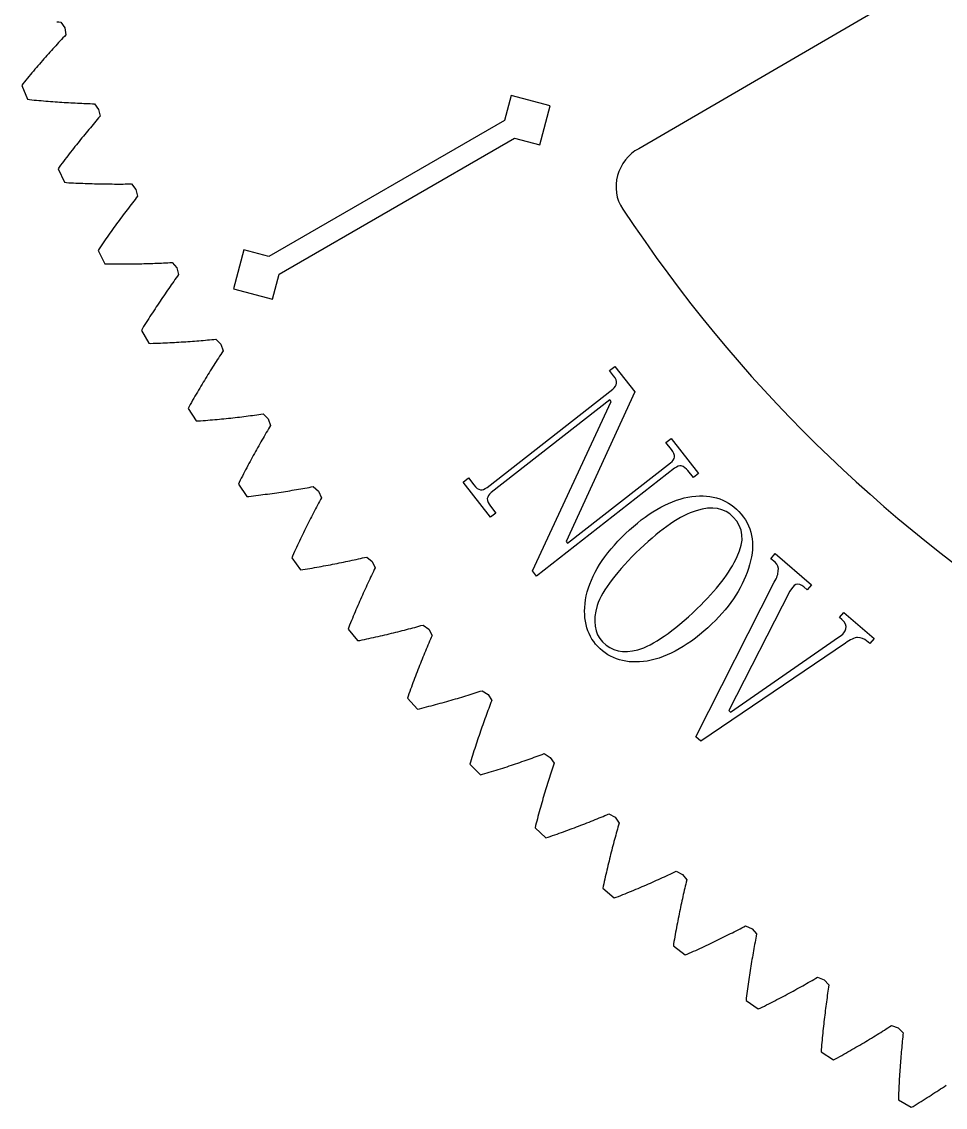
# Model space of a CAD drawing. Extents: x -19 to 488, y 50 to 261.
# Drawn here: x -11.2 to 34.5, y 64.4 to 118 of the extents above; entities that cross this region are included whole.
import ezdxf

# ---------------------------------------------------------------- set-up
doc = ezdxf.new("R2010")
doc.units = 0
doc.layers.get('0').update_dxf_attribs({"linetype": 'CONTINUOUS'})

msp = doc.modelspace()

# ---------------------------------------------------------------- linework, layer by layer
at = {"color": 5}
for p, q in [((69.757874, 141.120637), (19.322686, 111.755432)), ((-9.433972, 118.032001), (-9.330058, 118.024127)), ((-9.330058, 118.024127), (-9.226652, 118.016563)), ((-9.226652, 118.016566), (-9.033414, 117.727881)), ((-9.033414, 117.727881), (-9.033414, 117.727881)), ((-9.033414, 117.727881), (-8.980215, 117.384555)), ((-9.33686, 117.001187), (-9.408685, 116.922842)), ((-9.265175, 117.078965), (-9.33686, 117.001187)), ((-9.193688, 117.156209), (-9.265175, 117.078965)), ((-9.122343, 117.232889), (-9.193688, 117.156209)), ((-9.051194, 117.309007), (-9.122343, 117.232889)), ((-8.980215, 117.384555), (-9.051194, 117.309007)), ((-9.843138, 116.441004), (-9.916093, 116.358708)), ((-9.770325, 116.522705), (-9.843138, 116.441004)), ((-9.697681, 116.603872), (-9.770325, 116.522705)), ((-9.625206, 116.684449), (-9.697681, 116.603872)), ((-9.552873, 116.764484), (-9.625206, 116.684449)), ((-9.480708, 116.843933), (-9.552873, 116.764484)), ((-9.408685, 116.922842), (-9.480708, 116.843933)), ((-10.283066, 115.938759), (-10.356895, 115.853079)), ((-10.209406, 116.023908), (-10.283066, 115.938759)), ((-10.135859, 116.108459), (-10.209406, 116.023908)), ((-10.062453, 116.192451), (-10.135859, 116.108459)), ((-9.989188, 116.275876), (-10.062453, 116.192451)), ((-9.916093, 116.358708), (-9.989188, 116.275876)), ((-10.728018, 115.415885), (-10.802609, 115.326731)), ((-10.653539, 115.504478), (-10.728018, 115.415885)), ((-10.579174, 115.592503), (-10.653539, 115.504478)), ((-10.504949, 115.679933), (-10.579174, 115.592503)), ((-10.430866, 115.766772), (-10.504949, 115.679933)), ((-10.356895, 115.853079), (-10.430866, 115.766772)), ((-11.102216, 114.96422), (-11.160693, 114.878989)), ((-11.160693, 114.878989), (-10.880587, 114.20391)), ((-11.027145, 115.055713), (-11.102216, 114.96422)), ((-10.952187, 115.146645), (-11.027145, 115.055713)), ((-10.877341, 115.236957), (-10.952187, 115.146645)), ((-10.802609, 115.326731), (-10.877341, 115.236957)), ((-10.880587, 114.20391), (-10.778959, 114.185114)), ((-10.778959, 114.185114), (-10.661131, 114.173656)), ((-10.661131, 114.173659), (-10.543839, 114.162539)), ((-10.543839, 114.162537), (-10.427028, 114.151727)), ((-10.427028, 114.151727), (-10.310696, 114.141229)), ((-10.310696, 114.141229), (-10.194872, 114.131097)), ((-10.194872, 114.1311), (-10.079556, 114.12125)), ((-10.079556, 114.121247), (-9.964748, 114.111737)), ((-9.964748, 114.111737), (-9.850419, 114.102536)), ((-9.850419, 114.102539), (-9.736599, 114.093649)), ((-9.736599, 114.093649), (-9.623287, 114.085098)), ((-9.623287, 114.085095), (-9.510483, 114.076826)), ((-9.510483, 114.076826), (-9.398158, 114.068867)), ((-9.398158, 114.06887), (-9.28637, 114.061222)), ((-9.28637, 114.061219), (-9.175062, 114.053853)), ((-9.175062, 114.053853), (-9.064261, 114.046825)), ((-9.064261, 114.046825), (-8.953969, 114.040052)), ((-8.953969, 114.040055), (-8.844213, 114.03362)), ((-8.844213, 114.033617), (-8.734936, 114.027437)), ((-8.734936, 114.027437), (-8.626168, 114.021567)), ((-8.626168, 114.021567), (-8.517935, 114.015979)), ((-8.517935, 114.015979), (-8.410183, 114.010673)), ((-8.410183, 114.010673), (-8.302967, 114.005649)), ((-8.302967, 114.005652), (-8.19623, 114.000911)), ((-8.19623, 114.000911), (-8.09003, 113.996423)), ((-8.09003, 113.996421), (-7.984366, 113.992244)), ((-7.984366, 113.992244), (-7.879182, 113.988321)), ((-7.879182, 113.988321), (-7.774534, 113.98468)), ((-7.774534, 113.984683), (-7.670394, 113.981296)), ((-7.670394, 113.981293), (-7.566762, 113.978161)), ((-7.566762, 113.978161), (-7.361248, 113.698058)), ((-7.428812, 113.19971), (-7.496799, 113.120039)), ((-7.361022, 113.278817), (-7.428812, 113.19971)), ((-7.361248, 113.698058), (-7.361248, 113.698058)), ((-7.361248, 113.698058), (-7.293345, 113.357357)), ((-7.293345, 113.357357), (-7.361022, 113.278817)), ((-7.838796, 112.713213), (-7.907602, 112.630155)), ((-7.770103, 112.795709), (-7.838796, 112.713213)), ((-7.701551, 112.877638), (-7.770103, 112.795709)), ((-7.633169, 112.959003), (-7.701551, 112.877638)), ((-7.564899, 113.039803), (-7.633169, 112.959003)), ((-7.496799, 113.120039), (-7.564899, 113.039803)), ((-8.253691, 112.206288), (-8.323287, 112.119787)), ((-8.184236, 112.292193), (-8.253691, 112.206288)), ((-8.114866, 112.377537), (-8.184236, 112.292193)), ((-8.045665, 112.46232), (-8.114866, 112.377537)), ((-7.976577, 112.546535), (-8.045665, 112.46232)), ((-7.907602, 112.630155), (-7.976577, 112.546535)), ((-8.673045, 111.678671), (-8.743318, 111.588701)), ((-8.602856, 111.76805), (-8.673045, 111.678671)), ((-8.532809, 111.856837), (-8.602856, 111.76805)), ((-8.462846, 111.945088), (-8.532809, 111.856837)), ((-8.393024, 112.032718), (-8.462846, 111.945088)), ((-8.323287, 112.119787), (-8.393024, 112.032718)), ((-9.096322, 111.130143), (-9.167216, 111.036671)), ((-9.025512, 111.223023), (-9.096322, 111.130143)), ((-8.954815, 111.315309), (-9.025512, 111.223023)), ((-8.884232, 111.407032), (-8.954815, 111.315309)), ((-8.813733, 111.498164), (-8.884232, 111.407032)), ((-8.743318, 111.588701), (-8.813733, 111.498164)), ((-9.309258, 110.847949), (-9.364009, 110.760294)), ((-9.364009, 110.760294), (-9.055117, 110.097887)), ((-9.238195, 110.942607), (-9.309258, 110.847949)), ((-9.167216, 111.036671), (-9.238195, 110.942607)), ((-9.055117, 110.097887), (-8.952755, 110.083494)), ((-8.952755, 110.083497), (-8.834589, 110.077119)), ((-8.834589, 110.077119), (-8.716902, 110.071023)), ((-8.716902, 110.071023), (-8.599723, 110.065265)), ((-8.599723, 110.065263), (-8.483053, 110.059787)), ((-8.483053, 110.059787), (-8.366918, 110.054623)), ((-8.366918, 110.054623), (-8.251292, 110.049769)), ((-8.251292, 110.049769), (-8.136145, 110.045197)), ((-8.136145, 110.045197), (-8.021535, 110.040935)), ((-8.021535, 110.040938), (-7.907461, 110.036958)), ((-7.907461, 110.036956), (-7.793866, 110.033259)), ((-7.793866, 110.033259), (-7.680808, 110.029872)), ((-7.680808, 110.029875), (-7.568258, 110.026742)), ((-7.568258, 110.026742), (-7.456215, 110.02392)), ((-7.456215, 110.02392), (-7.344709, 110.02138)), ((-7.344709, 110.02138), (-7.233711, 110.019122)), ((-7.233711, 110.019122), (-7.12325, 110.017146)), ((-7.12325, 110.017144), (-7.013296, 110.01545)), ((-7.013296, 110.01545), (-6.90385, 110.014039)), ((-6.90385, 110.014042), (-6.794941, 110.012913)), ((-6.794941, 110.01291), (-6.686567, 110.012064)), ((-6.686567, 110.012064), (-6.578702, 110.011499)), ((-6.578702, 110.011502), (-6.471345, 110.01122)), ((-6.471345, 110.01122), (-6.364523, 110.011079)), ((-6.364523, 110.011079), (-6.258239, 110.011161)), ((-6.258239, 110.011161), (-6.152462, 110.011443)), ((-6.152462, 110.011443), (-6.047221, 110.012007)), ((-6.047221, 110.01201), (-5.942488, 110.012857)), ((-5.942488, 110.012857), (-5.83832, 110.013986)), ((-5.83832, 110.013983), (-5.73466, 110.015394)), ((-5.73466, 110.015397), (-5.517292, 109.744379)), ((-5.517292, 109.744379), (-5.517292, 109.744379)), ((-5.517292, 109.744379), (-5.434799, 109.406895)), ((-5.821979, 108.910071), (-5.886947, 108.825263)), ((-5.757125, 108.994286), (-5.821979, 108.910071)), ((-5.692411, 109.077965), (-5.757125, 108.994286)), ((-5.627811, 109.161051), (-5.692411, 109.077965)), ((-5.563351, 109.243573), (-5.627811, 109.161051)), ((-5.499004, 109.325533), (-5.563351, 109.243573)), ((-5.434799, 109.406895), (-5.499004, 109.325533)), ((-6.213393, 108.392673), (-6.27901, 108.304422)), ((-6.14789, 108.480331), (-6.213393, 108.392673)), ((-6.082499, 108.567425), (-6.14789, 108.480331)), ((-6.017193, 108.653957), (-6.082499, 108.567425)), ((-5.951999, 108.739891), (-6.017193, 108.653957)), ((-5.886947, 108.825263), (-5.951999, 108.739891)), ((18.538046, 108.772922), (18.538046, 108.772922)), ((-6.608533, 107.854475), (-6.674714, 107.762724)), ((-6.542436, 107.945604), (-6.608533, 107.854475)), ((-6.476453, 108.036198), (-6.542436, 107.945604)), ((-6.410526, 108.126173), (-6.476453, 108.036198)), ((-6.344711, 108.215581), (-6.410526, 108.126173)), ((-6.27901, 108.304422), (-6.344711, 108.215581)), ((-6.940285, 107.38994), (-7.006861, 107.29528)), ((-6.873765, 107.484033), (-6.940285, 107.38994)), ((-6.80733, 107.577505), (-6.873765, 107.484033)), ((-6.74098, 107.670409), (-6.80733, 107.577505)), ((-6.674714, 107.762724), (-6.74098, 107.670409)), ((-7.340871, 106.813106), (-7.391812, 106.72319)), ((-7.273928, 106.910724), (-7.340871, 106.813106)), ((-7.20707, 107.007752), (-7.273928, 106.910724)), ((-7.140268, 107.10419), (-7.20707, 107.007752)), ((-7.073522, 107.20003), (-7.140268, 107.10419)), ((-7.006861, 107.29528), (-7.073522, 107.20003)), ((-7.391812, 106.72319), (-7.054698, 106.074669)), ((-7.054698, 106.074669), (-6.951828, 106.064678)), ((-6.951828, 106.064681), (-6.833464, 106.06327)), ((-6.833464, 106.063267), (-6.715636, 106.062138)), ((-6.715636, 106.062141), (-6.598316, 106.061294)), ((-6.598316, 106.061294), (-6.481533, 106.06073)), ((-6.481533, 106.060727), (-6.365257, 106.060586)), ((-6.365257, 106.060586), (-6.249518, 106.060699)), ((-6.249518, 106.060699), (-6.134315, 106.060981)), ((-6.134315, 106.060981), (-6.01962, 106.061545)), ((-6.01962, 106.061548), (-5.905461, 106.062395)), ((-5.905461, 106.062395), (-5.791838, 106.063524)), ((-5.791838, 106.063521), (-5.678723, 106.064932)), ((-5.678723, 106.064935), (-5.566145, 106.066628)), ((-5.566145, 106.066628), (-5.454103, 106.068604)), ((-5.454103, 106.068601), (-5.342569, 106.070859)), ((-5.342569, 106.070859), (-5.231599, 106.073399)), ((-5.231599, 106.073399), (-5.121137, 106.076221)), ((-5.121137, 106.076221), (-5.011211, 106.079241)), ((-5.011211, 106.079241), (-4.901822, 106.082486)), ((-4.901822, 106.082489), (-4.792941, 106.085988)), ((-4.792941, 106.085986), (-4.684624, 106.089711)), ((-4.684624, 106.089714), (-4.576815, 106.093693)), ((-4.576815, 106.09369), (-4.469571, 106.097895)), ((-4.469571, 106.097895), (-4.362834, 106.102355)), ((-4.362834, 106.102355), (-4.256634, 106.107039)), ((-4.256634, 106.107039), (-4.150998, 106.11195)), ((-4.150998, 106.111953), (-4.04587, 106.117089)), ((-4.04587, 106.117087), (-3.941279, 106.122421)), ((-3.941279, 106.122421), (-3.837223, 106.128009)), ((-3.837223, 106.128009), (-3.733733, 106.133822)), ((-3.733733, 106.133822), (-3.504907, 105.872403)), ((-3.504907, 105.872403), (-3.504907, 105.872403)), ((-3.504907, 105.872403), (-3.407963, 105.538816)), ((-3.651211, 105.199077), (-3.712255, 105.112717)), ((-3.590251, 105.28487), (-3.651211, 105.199077)), ((-3.529375, 105.370073), (-3.590251, 105.28487)), ((-3.468613, 105.454742), (-3.529375, 105.370073)), ((-3.407963, 105.538816), (-3.468613, 105.454742)), ((-4.018946, 104.672222), (-4.080555, 104.582419)), ((-3.957422, 104.761489), (-4.018946, 104.672222)), ((-3.89601, 104.850163), (-3.957422, 104.761489)), ((-3.834683, 104.938244), (-3.89601, 104.850163)), ((-3.773413, 105.025761), (-3.834683, 104.938244)), ((-3.712255, 105.112717), (-3.773413, 105.025761)), ((-4.389673, 104.124544), (-4.451734, 104.03121)), ((-4.327697, 104.217279), (-4.389673, 104.124544)), ((-4.265806, 104.309428), (-4.327697, 104.217279)), ((-4.203971, 104.401009), (-4.265806, 104.309428)), ((-4.142221, 104.491995), (-4.203971, 104.401009)), ((-4.080555, 104.582419), (-4.142221, 104.491995)), ((-4.762884, 103.555779), (-4.825283, 103.458948)), ((-4.700541, 103.652045), (-4.762884, 103.555779)), ((-4.638255, 103.747721), (-4.700541, 103.652045)), ((-4.575997, 103.842799), (-4.638255, 103.747721)), ((-4.513823, 103.937318), (-4.575997, 103.842799)), ((-4.451734, 104.03121), (-4.513823, 103.937318)), ((-5.075389, 103.065618), (-5.138014, 102.965796)), ((-5.012792, 103.164845), (-5.075389, 103.065618)), ((-4.950251, 103.263456), (-5.012792, 103.164845)), ((-4.887739, 103.3615), (-4.950251, 103.263456)), ((-4.825283, 103.458948), (-4.887739, 103.3615)), ((-5.200695, 102.865407), (-5.247714, 102.773377)), ((-5.247714, 102.773377), (-4.882998, 102.139955)), ((-5.138014, 102.965796), (-5.200695, 102.865407)), ((-4.882998, 102.139955), (-4.779789, 102.134423)), ((-4.779789, 102.134426), (-4.66151, 102.138208)), ((-4.66151, 102.138205), (-4.543739, 102.142269)), ((-4.543739, 102.142269), (-4.426503, 102.146587)), ((-4.426503, 102.146587), (-4.309805, 102.151187)), ((-4.309805, 102.15119), (-4.193642, 102.156016)), ((-4.193642, 102.156016), (-4.078015, 102.161124)), ((-4.078015, 102.161124), (-3.962925, 102.166458)), ((-3.962925, 102.166458), (-3.848371, 102.172074)), ((-3.848371, 102.172071), (-3.734353, 102.177913)), ((-3.734353, 102.177913), (-3.620872, 102.183981)), ((-3.620872, 102.183984), (-3.507927, 102.190334)), ((-3.507927, 102.190334), (-3.395546, 102.19691)), ((-3.395546, 102.19691), (-3.283673, 102.203711)), ((-3.283673, 102.203709), (-3.172364, 102.210736)), ((-3.172364, 102.210739), (-3.061592, 102.21802)), ((-3.061592, 102.21802), (-2.951356, 102.225527)), ((-2.951356, 102.225524), (-2.841656, 102.233257)), ((-2.841656, 102.23326), (-2.732493, 102.24119)), ((-2.732493, 102.241188), (-2.623894, 102.249372)), ((-2.623894, 102.249375), (-2.515803, 102.257785)), ((-2.515803, 102.257782), (-2.408304, 102.26639)), ((-2.408304, 102.266393), (-2.301314, 102.275198)), ((-2.301314, 102.275195), (-2.194859, 102.284227)), ((-2.194859, 102.284227), (-2.08897, 102.293483)), ((-2.08897, 102.293483), (-1.983644, 102.302938)), ((-1.983644, 102.302941), (-1.878827, 102.312593)), ((-1.878827, 102.312593), (-1.774574, 102.322442)), ((-1.774574, 102.322439), (-1.670857, 102.332487)), ((-1.670857, 102.332487), (-1.567705, 102.342759)), ((-1.567705, 102.342759), (-1.327845, 102.091441)), ((-1.327845, 102.091441), (-1.327845, 102.091441)), ((-1.327845, 102.091441), (-1.216649, 101.762316)), ((-1.445051, 101.412417), (-1.502343, 101.323517)), ((-1.387817, 101.500749), (-1.445051, 101.412417)), ((-1.330695, 101.588521), (-1.387817, 101.500749)), ((-1.27363, 101.675702), (-1.330695, 101.588521)), ((-1.216649, 101.762316), (-1.27363, 101.675702)), ((-1.789786, 100.870237), (-1.847444, 100.77784)), ((-1.732156, 100.962075), (-1.789786, 100.870237)), ((-1.674611, 101.053289), (-1.732156, 100.962075)), ((-1.617122, 101.143939), (-1.674611, 101.053289)), ((-1.55969, 101.234024), (-1.617122, 101.143939)), ((-1.502343, 101.323517), (-1.55969, 101.234024)), ((-2.078669, 100.402428), (-2.136609, 100.307119)), ((-2.020785, 100.49717), (-2.078669, 100.402428)), ((-1.962957, 100.591317), (-2.020785, 100.49717)), ((-1.905187, 100.684876), (-1.962957, 100.591317)), ((-1.847444, 100.77784), (-1.905187, 100.684876)), ((-2.426846, 99.821668), (-2.484984, 99.722837)), ((-2.368737, 99.919941), (-2.426846, 99.821668)), ((-2.310627, 100.017618), (-2.368737, 99.919941)), ((-2.252574, 100.1147), (-2.310627, 100.017618)), ((-2.194577, 100.211191), (-2.252574, 100.1147)), ((-2.136609, 100.307119), (-2.194577, 100.211191)), ((-2.717845, 99.321489), (-2.776124, 99.219663)), ((-2.659595, 99.422722), (-2.717845, 99.321489)), ((-2.601372, 99.523334), (-2.659595, 99.422722)), ((-2.543178, 99.623382), (-2.601372, 99.523334)), ((-2.484984, 99.722837), (-2.543178, 99.623382)), ((-2.89271, 99.014231), (-2.935721, 98.920279)), ((-2.935721, 98.920279), (-2.544081, 98.303143)), ((-2.834403, 99.117242), (-2.89271, 99.014231)), ((-2.776124, 99.219663), (-2.834403, 99.117242)), ((-2.544081, 98.303143), (-2.440731, 98.302015)), ((-2.440731, 98.302015), (-2.322706, 98.310905)), ((-2.322706, 98.310905), (-2.205217, 98.32002)), ((-2.205217, 98.32002), (-2.088292, 98.32939)), ((-2.088292, 98.329393), (-1.971904, 98.338988)), ((-1.971904, 98.338986), (-1.856052, 98.348807)), ((-1.856052, 98.34881), (-1.740764, 98.358885)), ((-1.740764, 98.358882), (-1.625984, 98.369183)), ((-1.625984, 98.369183), (-1.511797, 98.37971)), ((-1.511797, 98.37971), (-1.398146, 98.390435)), ((-1.398146, 98.390435), (-1.285031, 98.401413)), ((-1.285031, 98.401416), (-1.172453, 98.412592)), ((-1.172453, 98.412592), (-1.060439, 98.423994)), ((-1.060439, 98.423994), (-0.948989, 98.435593)), ((-0.948989, 98.43559), (-0.838076, 98.447415)), ((-0.838076, 98.447415), (-0.727699, 98.459466)), ((-0.727699, 98.459466), (-0.617886, 98.471687)), ((-0.617886, 98.471687), (-0.508638, 98.484133)), ((-0.508638, 98.484133), (-0.399926, 98.496776)), ((-0.399926, 98.496779), (-0.291779, 98.50962)), ((-0.291779, 98.50962), (-0.184167, 98.522659)), ((-0.184167, 98.522659), (-0.077092, 98.535895)), ((-0.077092, 98.535895), (0.02939, 98.5493)), ((0.02939, 98.549298), (0.135337, 98.562901)), ((0.135337, 98.562901), (0.240747, 98.576701)), ((0.240747, 98.576701), (0.345592, 98.590671)), ((0.345592, 98.590671), (0.449873, 98.604839)), ((0.449873, 98.604842), (0.553618, 98.61915)), ((0.553618, 98.619148), (0.656799, 98.633654)), ((0.656799, 98.633657), (0.759415, 98.64836)), ((0.759415, 98.648358), (1.009859, 98.407566)), ((1.009859, 98.407566), (1.009859, 98.407566)), ((1.009859, 98.407566), (1.135137, 98.083546)), ((0.922003, 97.724165), (0.868578, 97.632866)), ((0.975343, 97.814871), (0.922003, 97.724165)), ((1.028655, 97.905013), (0.975343, 97.814871)), ((1.081938, 97.994562), (1.028655, 97.905013)), ((1.135137, 98.083546), (1.081938, 97.994562)), ((0.60089, 97.167651), (0.547268, 97.072855)), ((0.654513, 97.261856), (0.60089, 97.167651)), ((0.708078, 97.355498), (0.654513, 97.261856)), ((0.761616, 97.448521), (0.708078, 97.355498)), ((0.815125, 97.540977), (0.761616, 97.448521)), ((0.868578, 97.632866), (0.815125, 97.540977)), ((0.278621, 96.590114), (0.224829, 96.491816)), ((0.332384, 96.687845), (0.278621, 96.590114)), ((0.386147, 96.784985), (0.332384, 96.687845)), ((0.439883, 96.881534), (0.386147, 96.784985)), ((0.493589, 96.977492), (0.439883, 96.881534)), ((0.547268, 97.072855), (0.493589, 96.977492)), ((0.00955, 96.092641), (-0.044298, 95.991377)), ((0.06337, 96.193335), (0.00955, 96.092641)), ((0.117218, 96.293411), (0.06337, 96.193335)), ((0.171038, 96.392897), (0.117218, 96.293411)), ((0.224829, 96.491816), (0.171038, 96.392897)), ((-0.25969, 95.580405), (-0.31351, 95.476183)), ((-0.205842, 95.684037), (-0.25969, 95.580405)), ((-0.151994, 95.787079), (-0.205842, 95.684037)), ((-0.098146, 95.889523), (-0.151994, 95.787079)), ((-0.044298, 95.991377), (-0.098146, 95.889523)), ((-0.421149, 95.265924), (-0.460068, 95.170166)), ((-0.460068, 95.170166), (-0.042266, 94.570472)), ((-0.367329, 95.371334), (-0.421149, 95.265924)), ((-0.31351, 95.476183), (-0.367329, 95.371334)), ((2.623521, 94.945292), (2.728225, 94.963608)), ((2.728225, 94.963611), (2.832365, 94.982096)), ((2.832365, 94.982093), (2.935941, 95.00072)), ((2.935941, 95.000723), (3.038952, 95.019491)), ((3.038952, 95.019491), (3.141427, 95.038428)), ((3.141427, 95.038428), (3.243337, 95.057506)), ((3.243337, 95.057506), (3.503913, 94.827749)), ((-0.042266, 94.570472), (0.061027, 94.573803)), ((0.061027, 94.573803), (0.178573, 94.587773)), ((0.178573, 94.587773), (0.295554, 94.601943)), ((0.295554, 94.601943), (0.411971, 94.616336)), ((0.411971, 94.616333), (0.527851, 94.630924)), ((0.527851, 94.630924), (0.643167, 94.645741)), ((0.643167, 94.645744), (0.757919, 94.660758)), ((0.757919, 94.660758), (0.872134, 94.67597)), ((0.872134, 94.67597), (0.985785, 94.691407)), ((0.985785, 94.691405), (1.098871, 94.707011)), ((1.098871, 94.707011), (1.211393, 94.722844)), ((1.211393, 94.722847), (1.323379, 94.738849)), ((1.323379, 94.738849), (1.434801, 94.755077)), ((1.434801, 94.755077), (1.545657, 94.771474)), ((1.545657, 94.771474), (1.65595, 94.78804)), ((1.65595, 94.788037), (1.765706, 94.80483)), ((1.765706, 94.80483), (1.874898, 94.821763)), ((1.874898, 94.821766), (1.983497, 94.838897)), ((1.983497, 94.838897), (2.091588, 94.856197)), ((2.091588, 94.856197), (2.199087, 94.873695)), ((2.199087, 94.873695), (2.306021, 94.891334)), ((2.306021, 94.891331), (2.412418, 94.909167)), ((2.412418, 94.90917), (2.518252, 94.927148)), ((2.518252, 94.927145), (2.623521, 94.945292)), ((3.503913, 94.827749), (3.503913, 94.827749)), ((3.503913, 94.827749), (3.642992, 94.509399)), ((3.642992, 94.509399), (3.593659, 94.418213)), ((3.34663, 93.953563), (3.297157, 93.858905)), ((3.396076, 94.047656), (3.34663, 93.953563)), ((3.445521, 94.141159), (3.396076, 94.047656)), ((3.49491, 94.234092), (3.445521, 94.141159)), ((3.544299, 94.326435), (3.49491, 94.234092)), ((3.593659, 94.418213), (3.544299, 94.326435)), ((3.04962, 93.37676), (3.00009, 93.278575)), ((3.09915, 93.474349), (3.04962, 93.37676)), ((3.148651, 93.571377), (3.09915, 93.474349)), ((3.198181, 93.667785), (3.148651, 93.571377)), ((3.247655, 93.76363), (3.198181, 93.667785)), ((3.297157, 93.858905), (3.247655, 93.76363)), ((2.802026, 92.879964), (2.752524, 92.778844)), ((2.851528, 92.980489), (2.802026, 92.879964)), ((2.90103, 93.080455), (2.851528, 92.980489)), ((2.95056, 93.179797), (2.90103, 93.080455)), ((3.00009, 93.278575), (2.95056, 93.179797)), ((2.554658, 92.368433), (2.505241, 92.264353)), ((2.604104, 92.471924), (2.554658, 92.368433)), ((2.653549, 92.574823), (2.604104, 92.471924)), ((2.703023, 92.677131), (2.653549, 92.574823)), ((2.752524, 92.778844), (2.703023, 92.677131)), ((2.307855, 91.84212), (2.258607, 91.73507)), ((2.357159, 91.948571), (2.307855, 91.84212)), ((2.406492, 92.054405), (2.357159, 91.948571)), ((2.455852, 92.159674), (2.406492, 92.054405)), ((2.505241, 92.264353), (2.455852, 92.159674)), ((2.209359, 91.627431), (2.17459, 91.530092)), ((2.17459, 91.530092), (2.61782, 90.948915)), ((2.258607, 91.73507), (2.209359, 91.627431)), ((4.085573, 91.196901), (4.195639, 91.218039)), ((4.195639, 91.218042), (4.305113, 91.23935)), ((4.305113, 91.23935), (4.414023, 91.260827)), ((4.414023, 91.260827), (4.522396, 91.282473)), ((4.522396, 91.282471), (4.630177, 91.304258)), ((4.630177, 91.304261), (4.737393, 91.32619)), ((4.737393, 91.326187), (4.844045, 91.348285)), ((4.844045, 91.348285), (4.950132, 91.370524)), ((4.950132, 91.370527), (5.055655, 91.392907)), ((5.055655, 91.392907), (5.160614, 91.415428)), ((5.160614, 91.415425), (5.265008, 91.438088)), ((5.265008, 91.438091), (5.368809, 91.460894)), ((5.368809, 91.460891), (5.472074, 91.483836)), ((5.472074, 91.483839), (5.574775, 91.506896)), ((5.574775, 91.506894), (5.676883, 91.530092)), ((5.676883, 91.530092), (5.778426, 91.553404)), ((5.778426, 91.553407), (5.879434, 91.576859)), ((5.879434, 91.576857), (6.149633, 91.358529)), ((6.149633, 91.358529), (6.149633, 91.358529)), ((6.149633, 91.358529), (6.302287, 91.046451)), ((2.61782, 90.948915), (2.720887, 90.956704)), ((2.720887, 90.956701), (2.837699, 90.975695)), ((2.837699, 90.975698), (2.953975, 90.994889)), ((2.953975, 90.994889), (3.069657, 91.014278)), ((3.069657, 91.014275), (3.184804, 91.033833)), ((3.184804, 91.033833), (3.299386, 91.053617)), ((3.299386, 91.053617), (3.413376, 91.073541)), ((3.413376, 91.073541), (3.526829, 91.093664)), ((3.526829, 91.093667), (3.639718, 91.113958)), ((3.639718, 91.113956), (3.752014, 91.134445)), ((3.752014, 91.134448), (3.863774, 91.155078)), ((3.863774, 91.155075), (3.97497, 91.175903)), ((3.97497, 91.175903), (4.085573, 91.196901)), ((6.120847, 90.670077), (6.075465, 90.574519)), ((6.1662, 90.765044), (6.120847, 90.670077)), ((6.211581, 90.859419), (6.1662, 90.765044)), ((6.256934, 90.953233), (6.211581, 90.859419)), ((6.302287, 91.046451), (6.256934, 90.953233)), ((5.894081, 90.186489), (5.848784, 90.088021)), ((5.939434, 90.284363), (5.894081, 90.186489)), ((5.984759, 90.381674), (5.939434, 90.284363)), ((6.030112, 90.478394), (5.984759, 90.381674)), ((6.075465, 90.574519), (6.030112, 90.478394)), ((5.667711, 89.688313), (5.622499, 89.586908)), ((5.712951, 89.789123), (5.667711, 89.688313)), ((5.758191, 89.88934), (5.712951, 89.789123)), ((5.803488, 89.988961), (5.758191, 89.88934)), ((5.848784, 90.088021), (5.803488, 89.988961)), ((5.397003, 89.071093), (5.352017, 88.966163)), ((5.442017, 89.175428), (5.397003, 89.071093)), ((5.487088, 89.279173), (5.442017, 89.175428)), ((5.532187, 89.382356), (5.487088, 89.279173)), ((5.577343, 89.484913), (5.532187, 89.382356)), ((5.622499, 89.586908), (5.577343, 89.484913)), ((5.172552, 88.540541), (5.127819, 88.432678)), ((5.21734, 88.647841), (5.172552, 88.540541)), ((5.262185, 88.75455), (5.21734, 88.647841)), ((5.307087, 88.86064), (5.262185, 88.75455)), ((5.352017, 88.966163), (5.307087, 88.86064)), ((4.99399, 88.105467), (4.963425, 88.006745)), ((4.963425, 88.006745), (5.431265, 87.445151)), ((5.038553, 88.215138), (4.99399, 88.105467)), ((5.083144, 88.324192), (5.038553, 88.215138)), ((5.127819, 88.432678), (5.083144, 88.324192)), ((7.743286, 87.966726), (7.847736, 87.993622)), ((7.847736, 87.993625), (7.951622, 88.020634)), ((7.951622, 88.020631), (8.054944, 88.047781)), ((8.054944, 88.047781), (8.157673, 88.075015)), ((8.157673, 88.075018), (8.259865, 88.102393)), ((8.259865, 88.102391), (8.361465, 88.129851)), ((8.361465, 88.129851), (8.462473, 88.157396)), ((8.462473, 88.157396), (8.562944, 88.185082)), ((8.562944, 88.185082), (8.662822, 88.212852)), ((8.662822, 88.212852), (8.942166, 88.006325)), ((8.942166, 88.006325), (8.942166, 88.006325)), ((8.942166, 88.006325), (9.108112, 87.70113)), ((5.431265, 87.445151), (5.533881, 87.457372)), ((5.533881, 87.457372), (5.649789, 87.481389)), ((5.649789, 87.481389), (5.765105, 87.505547)), ((5.765105, 87.50555), (5.879885, 87.529906)), ((5.879885, 87.529903), (5.994072, 87.5544)), ((5.994072, 87.5544), (6.107667, 87.579066)), ((6.107667, 87.579069), (6.220725, 87.603904)), ((6.220725, 87.603901), (6.333191, 87.628878)), ((6.333191, 87.628881), (6.445092, 87.654027)), ((6.445092, 87.654027), (6.556428, 87.679314)), ((6.556428, 87.679314), (6.667172, 87.704742)), ((6.667172, 87.704739), (6.77738, 87.730337)), ((6.77738, 87.73034), (6.886967, 87.75605)), ((6.886967, 87.756047), (6.996018, 87.781927)), ((6.996018, 87.78193), (7.104476, 87.807923)), ((7.104476, 87.807923), (7.212369, 87.834085)), ((7.212369, 87.834085), (7.319698, 87.86036)), ((7.319698, 87.860357), (7.426463, 87.886745)), ((7.426463, 87.886745), (7.532635, 87.913273)), ((7.532635, 87.913273), (7.638243, 87.939943)), ((7.638243, 87.939943), (7.743286, 87.966726)), ((9.025534, 87.510345), (8.984273, 87.41411)), ((9.066823, 87.606021), (9.025534, 87.510345)), ((9.108112, 87.70113), (9.066823, 87.606021)), ((8.778364, 86.924144), (8.737301, 86.824404)), ((8.819484, 87.023286), (8.778364, 86.924144)), ((8.860632, 87.121869), (8.819484, 87.023286)), ((8.901808, 87.219853), (8.860632, 87.121869)), ((8.943012, 87.317277), (8.901808, 87.219853)), ((8.984273, 87.41411), (8.943012, 87.317277)), ((8.573414, 86.419587), (8.532548, 86.316943)), ((8.614308, 86.521667), (8.573414, 86.419587)), ((8.655259, 86.623154), (8.614308, 86.521667)), ((8.696265, 86.724074), (8.655259, 86.623154)), ((8.737301, 86.824404), (8.696265, 86.724074)), ((8.369706, 85.900411), (8.329151, 85.794829)), ((8.410318, 86.005426), (8.369706, 85.900411)), ((8.451014, 86.109848), (8.410318, 86.005426)), ((8.491767, 86.213675), (8.451014, 86.109848)), ((8.532548, 86.316943), (8.491767, 86.213675)), ((8.167579, 85.366585), (8.127362, 85.258045)), ((8.207852, 85.474535), (8.167579, 85.366585)), ((8.248209, 85.581895), (8.207852, 85.474535)), ((8.288652, 85.688657), (8.248209, 85.581895)), ((8.329151, 85.794829), (8.288652, 85.688657)), ((7.967342, 84.818058), (7.927549, 84.706583)), ((8.00722, 84.928943), (7.967342, 84.818058)), ((8.047183, 85.039238), (8.00722, 84.928943)), ((8.08723, 85.148938), (8.047183, 85.039238)), ((8.127362, 85.258045), (8.08723, 85.148938)), ((10.886084, 84.749083), (10.988164, 84.780638)), ((10.988164, 84.780638), (11.089623, 84.812275)), ((11.089623, 84.812275), (11.190517, 84.843997)), ((11.190517, 84.843997), (11.290847, 84.8758)), ((11.290847, 84.8758), (11.390613, 84.907691)), ((11.390613, 84.907691), (11.489757, 84.93967)), ((11.489757, 84.93967), (11.588366, 84.971699)), ((11.588366, 84.971699), (11.876345, 84.777389)), ((11.876345, 84.777389), (11.876345, 84.777389)), ((11.876345, 84.777389), (12.055274, 84.479589)), ((7.901274, 84.606617), (8.39282, 84.065681)), ((7.927549, 84.706583), (7.901275, 84.606617)), ((9.062844, 84.228583), (9.174717, 84.258242)), ((9.174717, 84.258242), (9.286025, 84.288044)), ((9.286025, 84.288044), (9.396741, 84.317991)), ((9.396741, 84.317991), (9.506864, 84.348017)), ((9.506864, 84.348017), (9.616451, 84.378214)), ((9.616451, 84.378214), (9.725417, 84.408497)), ((9.725417, 84.408497), (9.833819, 84.43892)), ((9.833819, 84.43892), (9.941656, 84.469457)), ((9.941656, 84.469457), (10.0489, 84.500109)), ((10.0489, 84.500109), (10.15558, 84.530868)), ((10.15558, 84.530868), (10.261667, 84.561743)), ((10.261667, 84.561743), (10.36719, 84.592706)), ((10.36719, 84.592706), (10.472121, 84.623779)), ((10.472121, 84.623779), (10.576486, 84.654961)), ((10.576486, 84.654961), (10.680259, 84.686232)), ((10.680259, 84.686232), (10.783468, 84.717615)), ((10.783468, 84.717615), (10.886084, 84.749083)), ((11.980965, 84.285451), (11.943881, 84.187517)), ((12.018106, 84.382815), (11.980965, 84.285451)), ((12.055274, 84.479589), (12.018106, 84.382815)), ((8.39282, 84.065681), (8.494815, 84.082304)), ((8.494815, 84.082304), (8.609595, 84.111289)), ((8.609595, 84.111289), (8.723782, 84.140386)), ((8.723782, 84.140386), (8.837377, 84.169655)), ((8.837377, 84.169655), (8.950407, 84.19906)), ((8.950407, 84.19906), (9.062844, 84.228583)), ((11.796053, 83.789979), (11.759251, 83.689141)), ((11.83294, 83.890255), (11.796053, 83.789979)), ((11.869854, 83.989905), (11.83294, 83.890255)), ((11.906854, 84.089024), (11.869854, 83.989905)), ((11.943881, 84.187517), (11.906854, 84.089024)), ((11.576202, 83.176261), (11.539795, 83.071921)), ((11.612665, 83.280006), (11.576202, 83.176261)), ((11.649213, 83.383158), (11.612665, 83.280006)), ((11.685817, 83.485746), (11.649213, 83.383158)), ((11.722506, 83.587741), (11.685817, 83.485746)), ((11.759251, 83.689141), (11.722506, 83.587741)), ((11.395015, 82.648785), (11.359032, 82.541569)), ((11.431083, 82.755465), (11.395015, 82.648785)), ((11.467236, 82.861527), (11.431083, 82.755465)), ((11.503473, 82.967019), (11.467236, 82.861527)), ((11.539795, 83.071921), (11.503473, 82.967019)), ((11.21603, 82.106749), (11.180527, 81.996597)), ((11.251647, 82.216336), (11.21603, 82.106749)), ((11.287348, 82.325333), (11.251647, 82.216336)), ((11.323133, 82.433731), (11.287348, 82.325333)), ((11.359032, 82.541569), (11.323133, 82.433731)), ((11.039585, 81.550125), (11.004617, 81.437035)), ((11.074665, 81.662616), (11.039585, 81.550125)), ((11.10983, 81.774517), (11.074665, 81.662616)), ((11.145136, 81.885853), (11.10983, 81.774517)), ((11.180527, 81.996597), (11.145136, 81.885853)), ((13.755663, 81.535139), (13.857433, 81.570922)), ((13.857433, 81.570922), (13.958609, 81.606767)), ((13.958609, 81.606767), (14.059221, 81.642691)), ((14.059221, 81.642691), (14.159241, 81.678677)), ((14.159241, 81.678677), (14.258668, 81.714717)), ((14.258668, 81.714717), (14.35753, 81.750813)), ((14.35753, 81.750813), (14.455828, 81.786963)), ((14.455828, 81.786963), (14.553534, 81.823144)), ((14.553534, 81.823144), (14.650646, 81.859412)), ((14.650646, 81.859412), (14.946726, 81.677661)), ((14.946726, 81.677661), (14.946726, 81.677661)), ((14.946726, 81.677661), (15.138298, 81.387847)), ((11.004617, 81.437035), (10.982689, 81.336056)), ((10.982689, 81.336056), (11.497039, 80.816767)), ((12.159443, 81.008343), (12.269933, 81.042774)), ((12.269933, 81.042774), (12.379858, 81.077346)), ((12.379858, 81.077346), (12.489163, 81.112003)), ((12.489163, 81.112003), (12.597931, 81.146773)), ((12.597931, 81.146773), (12.706079, 81.181624)), ((12.706079, 81.181624), (12.813662, 81.216592)), ((12.813662, 81.216592), (12.920652, 81.251644)), ((12.920652, 81.251644), (13.02705, 81.28678)), ((13.02705, 81.28678), (13.132883, 81.322033)), ((13.132883, 81.322033), (13.238152, 81.357339)), ((13.238152, 81.357339), (13.3428, 81.392755)), ((13.3428, 81.392755), (13.446884, 81.428233)), ((13.446884, 81.428233), (13.550403, 81.463793)), ((13.550403, 81.463793), (13.653329, 81.499435)), ((13.653329, 81.499435), (13.755663, 81.535139)), ((15.039577, 81.091257), (15.006811, 80.99124)), ((15.072399, 81.190715), (15.039577, 81.091257)), ((15.105306, 81.289574), (15.072399, 81.190715)), ((15.138298, 81.387847), (15.105306, 81.289574)), ((11.497039, 80.816767), (11.598244, 80.837765)), ((11.598244, 80.837765), (11.711641, 80.871631)), ((11.711641, 80.871631), (11.824473, 80.905642)), ((11.824473, 80.905642), (11.936713, 80.939763)), ((11.936713, 80.939763), (12.04836, 80.973993)), ((12.04836, 80.973993), (12.159443, 81.008343)), ((14.844194, 80.482503), (14.811936, 80.379013)), ((14.876565, 80.585402), (14.844194, 80.482503)), ((14.908993, 80.687735), (14.876565, 80.585402)), ((14.941505, 80.789477), (14.908993, 80.687735)), ((14.974129, 80.890656), (14.941505, 80.789477)), ((15.006811, 80.99124), (14.974129, 80.890656)), ((14.683864, 79.959323), (14.652086, 79.852925)), ((14.715727, 80.065097), (14.683864, 79.959323)), ((14.747703, 80.170312), (14.715727, 80.065097)), ((14.779763, 80.27496), (14.747703, 80.170312)), ((14.811936, 80.379013), (14.779763, 80.27496)), ((14.526073, 79.421658), (14.49486, 79.312385)), ((14.5574, 79.530345), (14.526073, 79.421658)), ((14.58884, 79.638461), (14.5574, 79.530345)), ((14.62042, 79.745991), (14.58884, 79.638461)), ((14.652086, 79.852925), (14.62042, 79.745991)), ((14.37119, 78.869519), (14.340597, 78.757364)), ((14.401924, 78.981109), (14.37119, 78.869519)), ((14.432771, 79.092107), (14.401924, 78.981109)), ((14.463759, 79.202544), (14.432771, 79.092107)), ((14.49486, 79.312385), (14.463759, 79.202544)), ((17.748515, 78.841356), (17.843991, 78.881742)), ((17.843991, 78.881742), (18.147605, 78.712914)), ((14.24958, 78.417399), (14.219524, 78.302904)), ((14.279778, 78.531304), (14.24958, 78.417399)), ((14.310117, 78.644619), (14.279778, 78.531304)), ((14.340597, 78.757364), (14.310117, 78.644619)), ((16.454385, 78.319386), (16.557453, 78.359264)), ((16.557453, 78.359264), (16.659899, 78.399195)), ((16.659899, 78.399195), (16.761781, 78.439161)), ((16.761781, 78.439161), (16.863071, 78.479205)), ((16.863071, 78.479205), (16.963796, 78.519284)), ((16.963796, 78.519284), (17.063929, 78.559416)), ((17.063929, 78.559416), (17.163468, 78.599576)), ((17.163468, 78.599576), (17.262415, 78.639793)), ((17.262415, 78.639793), (17.360798, 78.680035)), ((17.360798, 78.680035), (17.458616, 78.720311)), ((17.458616, 78.720311), (17.555814, 78.760637)), ((17.555814, 78.760637), (17.652447, 78.80097)), ((17.652447, 78.80097), (17.748515, 78.841356)), ((18.147605, 78.712914), (18.147605, 78.712914)), ((18.147605, 78.712914), (18.351455, 78.431595)), ((18.322753, 78.331998), (18.294135, 78.231809)), ((18.351455, 78.431595), (18.322753, 78.331998)), ((14.201941, 78.201075), (14.738163, 77.704393)), ((14.219524, 78.302904), (14.201942, 78.201075)), ((14.950197, 77.76846), (15.061477, 77.807263)), ((15.061477, 77.807263), (15.172137, 77.846184)), ((15.172137, 77.846184), (15.282203, 77.885187)), ((15.282203, 77.885187), (15.391705, 77.924275)), ((15.391705, 77.924275), (15.500615, 77.963444)), ((15.500615, 77.963444), (15.608932, 78.002701)), ((15.608932, 78.002701), (15.716684, 78.042046)), ((15.716684, 78.042046), (15.823816, 78.08147)), ((15.823816, 78.08147), (15.930383, 78.120953)), ((15.930383, 78.120953), (16.036357, 78.160495)), ((16.036357, 78.160495), (16.141739, 78.200119)), ((16.141739, 78.200119), (16.246557, 78.239825)), ((16.246557, 78.239825), (16.350753, 78.279561)), ((16.350753, 78.279561), (16.454385, 78.319386)), ((18.180625, 77.825325), (18.152516, 77.72226)), ((18.208848, 77.9278), (18.180625, 77.825325)), ((18.237155, 78.029713), (18.208848, 77.9278)), ((18.265603, 78.131059), (18.237155, 78.029713)), ((18.294135, 78.231809), (18.265603, 78.131059)), ((14.738163, 77.704393), (14.838352, 77.729736)), ((14.838352, 77.729739), (14.950197, 77.76846)), ((18.041151, 77.304314), (18.013635, 77.198396)), ((18.068837, 77.409671), (18.041151, 77.304314)), ((18.096608, 77.514429), (18.068838, 77.409671)), ((18.124491, 77.618653), (18.096608, 77.514429)), ((18.152516, 77.72226), (18.124492, 77.618653)), ((17.904697, 76.76897), (17.877802, 76.660199)), ((17.931734, 76.877202), (17.904697, 76.76897)), ((17.958912, 76.984839), (17.931734, 76.877202)), ((17.986203, 77.091917), (17.958913, 76.984839)), ((18.013635, 77.198396), (17.986203, 77.091917)), ((17.771573, 76.219314), (17.745383, 76.107636)), ((17.797904, 76.330394), (17.771573, 76.219314)), ((17.824405, 76.440884), (17.797905, 76.330394)), ((17.851046, 76.550837), (17.824405, 76.440884)), ((17.877801, 76.660199), (17.851047, 76.550837)), ((17.642089, 75.655293), (17.616661, 75.540767)), ((17.667687, 75.769226), (17.64209, 75.655293)), ((17.693425, 75.882623), (17.667687, 75.769226)), ((17.719333, 75.995427), (17.693425, 75.882623)), ((17.745382, 76.107636), (17.719333, 75.995427)), ((20.298675, 75.644227), (20.397001, 75.68862)), ((20.397001, 75.68862), (20.494735, 75.733045)), ((20.494735, 75.733045), (20.591876, 75.777467)), ((20.591876, 75.777467), (20.688424, 75.821917)), ((20.688424, 75.821917), (20.784408, 75.866367)), ((20.784408, 75.866367), (20.879799, 75.910845)), ((20.879799, 75.910845), (20.974597, 75.955295)), ((20.974597, 75.955295), (21.068831, 75.99977)), ((21.068831, 75.99977), (21.162473, 76.04422)), ((21.162473, 76.04422), (21.473086, 75.888634)), ((21.473086, 75.888634), (21.473086, 75.888634)), ((21.473086, 75.888634), (21.688845, 75.616346)), ((17.566284, 75.309994), (17.553076, 75.207491)), ((17.553076, 75.207491), (18.110183, 74.734342)), ((17.591374, 75.425677), (17.566285, 75.309994)), ((17.616661, 75.540767), (17.591374, 75.425677)), ((18.96732, 75.069851), (19.073266, 75.113793)), ((19.073266, 75.113793), (19.17862, 75.15776)), ((19.17862, 75.15776), (19.283381, 75.201818)), ((19.283381, 75.201818), (19.387549, 75.245873)), ((19.387549, 75.245873), (19.491124, 75.29001)), ((19.491124, 75.29001), (19.594135, 75.334177)), ((19.594135, 75.334177), (19.696554, 75.378373)), ((19.696554, 75.378373), (19.79838, 75.422598)), ((19.79838, 75.422598), (19.899613, 75.466878)), ((19.899613, 75.466878), (20.000253, 75.511162)), ((20.000253, 75.511162), (20.100329, 75.555499)), ((20.100329, 75.555499), (20.199784, 75.599861)), ((20.199784, 75.599861), (20.298675, 75.644227)), ((21.591958, 75.209887), (21.568026, 75.106876)), ((21.616004, 75.312362), (21.591959, 75.209887)), ((21.640162, 75.414247), (21.616004, 75.312362)), ((21.664461, 75.515593), (21.640162, 75.414247)), ((21.688845, 75.616346), (21.664461, 75.515593)), ((18.110183, 74.734342), (18.209186, 74.763976)), ((18.209186, 74.763976), (18.319281, 74.807469)), ((18.319281, 74.807469), (18.428755, 74.851044)), ((18.428755, 74.851044), (18.537665, 74.894673)), ((18.537665, 74.894673), (18.645953, 74.938392)), ((18.645953, 74.938392), (18.753678, 74.982162)), ((18.753678, 74.982162), (18.860781, 75.025963)), ((18.860781, 75.025963), (18.96732, 75.069851)), ((21.450452, 74.583187), (21.427338, 74.476761)), ((21.473679, 74.689046), (21.450452, 74.583187)), ((21.497075, 74.794374), (21.473679, 74.689046)), ((21.520584, 74.899104), (21.497075, 74.794374)), ((21.544263, 75.003275), (21.520585, 74.899104)), ((21.568026, 75.106876), (21.544263, 75.003275)), ((21.336406, 74.045297), (21.314026, 73.93602)), ((21.358899, 74.154009), (21.336406, 74.045297)), ((21.381562, 74.262156), (21.3589, 74.154009)), ((21.404365, 74.369739), (21.381562, 74.262156)), ((21.427338, 74.476761), (21.404366, 74.369739)), ((21.247929, 73.604804), (21.226226, 73.493245)), ((21.269802, 73.715777), (21.24793, 73.604804)), ((21.291843, 73.826179), (21.269802, 73.715777)), ((21.314026, 73.93602), (21.291844, 73.826179)), ((21.14108, 73.041379), (21.120224, 72.927019)), ((21.162106, 73.155199), (21.141081, 73.041379)), ((21.183301, 73.268455), (21.162107, 73.155199)), ((21.204665, 73.381146), (21.183301, 73.268455)), ((21.226227, 73.493245), (21.204666, 73.381146)), ((23.754204, 72.91531), (23.850498, 72.963909)), ((23.850498, 72.963909), (23.946228, 73.012476)), ((23.946228, 73.012476), (24.041365, 73.061047)), ((24.041365, 73.061047), (24.135909, 73.10962)), ((24.135909, 73.10962), (24.229889, 73.158159)), ((24.229889, 73.158159), (24.323277, 73.206673)), ((24.323277, 73.206673), (24.4161, 73.255187)), ((24.4161, 73.255187), (24.50833, 73.303648)), ((24.50833, 73.303648), (24.599967, 73.352103)), ((24.599967, 73.352103), (24.916988, 73.210004)), ((24.916988, 73.210004), (24.916988, 73.210004)), ((24.916988, 73.210004), (25.144261, 72.947255)), ((21.03869, 72.463836), (21.029913, 72.360853)), ((21.058784, 72.580479), (21.03869, 72.463836)), ((21.079076, 72.696557), (21.058784, 72.580479)), ((21.099565, 72.81207), (21.079076, 72.696557)), ((21.120224, 72.927019), (21.099566, 72.81207)), ((22.656077, 72.38112), (22.758863, 72.429634)), ((22.758863, 72.429634), (22.861027, 72.478148)), ((22.861027, 72.478148), (22.962627, 72.52669)), ((22.962627, 72.52669), (23.063634, 72.575229)), ((23.063634, 72.575229), (23.164049, 72.623803)), ((23.164049, 72.623803), (23.263871, 72.67237)), ((23.263871, 72.67237), (23.3631, 72.720941)), ((23.3631, 72.720941), (23.461765, 72.769539)), ((23.461765, 72.769539), (23.559809, 72.818141)), ((23.559809, 72.818141), (23.657289, 72.866737)), ((23.657289, 72.866737), (23.754204, 72.91531)), ((25.045483, 72.433077), (25.026179, 72.328542)), ((25.064957, 72.537017), (25.045484, 72.433077)), ((25.084571, 72.640423), (25.064957, 72.537017)), ((25.104327, 72.743265), (25.084572, 72.640423)), ((25.124223, 72.845545), (25.104327, 72.743265)), ((25.144261, 72.947255), (25.124223, 72.845545)), ((21.029913, 72.360853), (21.60686, 71.912123)), ((21.60686, 71.912123), (21.704509, 71.945959)), ((21.704509, 71.945959), (21.8126, 71.994165)), ((21.8126, 71.994165), (21.920126, 72.042425)), ((21.920126, 72.042425), (22.027032, 72.09071)), ((22.027032, 72.09071), (22.133345, 72.139027)), ((22.133345, 72.139027), (22.239094, 72.187371)), ((22.239094, 72.187371), (22.344222, 72.235773)), ((22.344222, 72.235773), (22.448757, 72.284205)), ((22.448757, 72.284205), (22.552727, 72.332634)), ((22.552727, 72.332634), (22.656077, 72.38112)), ((24.950516, 71.904811), (24.932031, 71.797481)), ((24.969199, 72.011578), (24.950516, 71.904811)), ((24.988023, 72.117804), (24.969199, 72.011578)), ((25.007017, 72.223439), (24.988024, 72.117804)), ((25.026179, 72.328542), (25.007016, 72.223439)), ((24.859725, 71.362521), (24.842086, 71.252372)), ((24.877533, 71.472107), (24.859725, 71.362521)), ((24.895539, 71.581133), (24.877534, 71.472107)), ((24.913686, 71.689591), (24.895539, 71.581133)), ((24.93203, 71.797481), (24.913686, 71.689591)), ((24.790298, 70.918616), (24.773393, 70.806232)), ((24.807373, 71.03043), (24.790299, 70.918616)), ((24.824645, 71.141682), (24.807373, 71.03043)), ((24.842086, 71.252372), (24.824645, 71.141682)), ((24.707776, 70.351121), (24.691887, 70.235949)), ((24.723891, 70.465734), (24.707776, 70.351121)), ((24.740204, 70.579805), (24.723892, 70.465734)), ((24.756714, 70.69329), (24.740204, 70.579805)), ((24.773393, 70.806232), (24.756714, 70.69329)), ((27.1339, 70.232139), (27.229178, 70.284886)), ((27.229178, 70.284886), (27.323892, 70.337602)), ((27.323892, 70.337602), (27.418041, 70.390268)), ((27.418041, 70.390268), (27.511569, 70.442928)), ((27.511569, 70.442928), (27.604533, 70.495537)), ((27.604533, 70.495537), (27.696905, 70.548115)), ((27.696905, 70.548115), (27.788712, 70.600662)), ((27.788712, 70.600662), (27.879926, 70.653158)), ((27.879926, 70.653158), (27.970576, 70.705623)), ((27.970576, 70.705623), (28.060633, 70.758029)), ((28.060633, 70.758029), (28.150125, 70.810384)), ((28.150125, 70.810384), (28.47296, 70.682026)), ((28.47296, 70.682026), (28.47296, 70.682026)), ((28.47296, 70.682026), (28.711325, 70.429325)), ((28.695661, 70.326821), (28.680167, 70.223785)), ((28.711325, 70.429325), (28.695661, 70.326821)), ((24.630335, 69.769715), (24.625989, 69.66645)), ((24.645405, 69.887094), (24.630335, 69.769715)), ((24.660673, 70.003934), (24.645405, 69.887094)), ((24.676167, 70.120235), (24.660673, 70.003934)), ((24.691887, 70.235949), (24.676167, 70.120235)), ((26.148605, 69.703759), (26.249782, 69.756651)), ((26.249782, 69.756651), (26.350394, 69.809511)), ((26.350394, 69.809511), (26.450386, 69.862397)), ((26.450386, 69.862397), (26.549784, 69.915257)), ((26.549784, 69.915257), (26.648619, 69.96812)), ((26.648619, 69.96812), (26.746832, 70.020952)), ((26.746832, 70.020952), (26.844481, 70.073784)), ((26.844481, 70.073784), (26.941537, 70.126585)), ((26.941537, 70.126585), (27.038001, 70.17936)), ((27.038001, 70.17936), (27.1339, 70.232139)), ((28.619941, 69.806068), (28.60535, 69.700263)), ((28.634758, 69.911337), (28.619941, 69.806068)), ((28.649716, 70.016038), (28.634758, 69.911337)), ((28.664871, 70.120207), (28.649716, 70.016038)), ((28.680167, 70.223785), (28.664871, 70.120207)), ((24.625988, 69.66645), (25.221703, 69.24295)), ((25.221703, 69.24295), (25.317828, 69.280962)), ((25.317828, 69.280962), (25.423746, 69.333769)), ((25.423746, 69.333769), (25.529071, 69.386601)), ((25.529071, 69.386601), (25.633832, 69.439433)), ((25.633832, 69.439433), (25.737972, 69.49229)), ((25.737972, 69.49229), (25.841519, 69.545151)), ((25.841519, 69.545151), (25.944474, 69.598011)), ((25.944474, 69.598011), (26.046836, 69.650902)), ((26.046836, 69.650902), (26.148605, 69.703759)), ((28.548736, 69.271451), (28.535049, 69.162881)), ((28.562594, 69.379489), (28.548736, 69.271451)), ((28.576676, 69.486956), (28.562594, 69.379489)), ((28.5909, 69.59389), (28.576676, 69.486956)), ((28.60535, 69.700263), (28.5909, 69.59389)), ((28.48233, 68.723012), (28.469658, 68.611647)), ((28.495227, 68.833809), (28.48233, 68.723012)), ((28.508294, 68.944045), (28.495227, 68.833809)), ((28.521587, 69.053748), (28.508294, 68.944045)), ((28.535049, 69.162881), (28.521587, 69.053748)), ((28.421087, 68.160769), (28.409488, 68.046663)), ((28.432912, 68.274307), (28.421087, 68.160769)), ((28.444935, 68.387306), (28.432912, 68.274307)), ((28.457212, 68.499746), (28.444935, 68.387306)), ((28.469658, 68.611647), (28.457212, 68.499746)), ((31.274777, 68.085726), (31.364806, 68.142227)), ((31.364806, 68.142227), (31.454271, 68.198668)), ((31.454271, 68.198668), (31.543142, 68.255031)), ((31.543142, 68.255031), (31.63145, 68.311331)), ((31.63145, 68.311331), (31.719164, 68.367578)), ((31.719164, 68.367578), (31.806315, 68.423712)), ((31.806315, 68.423712), (32.13437, 68.309387)), ((32.13437, 68.309387), (32.13437, 68.309387)), ((32.13437, 68.309387), (32.383403, 68.067153)), ((28.375988, 67.701057), (28.365292, 67.58475)), ((28.386938, 67.816793), (28.375988, 67.701057)), ((28.398086, 67.931997), (28.386938, 67.816793)), ((28.409488, 68.046663), (28.398086, 67.931997)), ((30.438299, 67.574647), (30.533577, 67.631627)), ((30.533577, 67.631627), (30.628263, 67.688583)), ((30.628263, 67.688583), (30.722384, 67.745448)), ((30.722384, 67.745448), (30.815912, 67.802315)), ((30.815912, 67.802315), (30.908848, 67.859099)), ((30.908848, 67.859099), (31.001191, 67.915828)), ((31.001191, 67.915828), (31.09297, 67.972524)), ((31.09297, 67.972524), (31.184184, 68.029137)), ((31.184184, 68.029137), (31.274777, 68.085726)), ((32.33963, 67.651609), (32.329188, 67.546371)), ((32.35027, 67.756316), (32.33963, 67.651609)), ((32.361135, 67.860481), (32.35027, 67.756316)), ((32.37217, 67.964088), (32.361135, 67.860481)), ((32.383403, 68.067153), (32.37217, 67.964088)), ((28.344577, 67.350537), (28.334558, 67.232593)), ((28.334558, 67.232593), (28.334671, 67.129244)), ((28.334671, 67.129244), (28.948053, 66.731765)), ((28.354822, 67.46791), (28.344577, 67.350537)), ((28.365292, 67.58475), (28.354822, 67.46791)), ((29.554294, 67.060356), (29.654878, 67.117591)), ((29.654878, 67.117591), (29.75487, 67.174823)), ((29.75487, 67.174823), (29.854268, 67.232032)), ((29.854268, 67.232032), (29.953074, 67.28921)), ((29.953074, 67.28921), (30.051316, 67.34636)), ((30.051316, 67.34636), (30.148936, 67.403482)), ((30.148936, 67.403482), (30.245993, 67.460573)), ((30.245993, 67.460573), (30.342428, 67.517641)), ((30.342428, 67.517641), (30.438299, 67.574647)), ((32.289394, 67.119905), (32.279968, 67.011896)), ((32.299046, 67.227319), (32.289394, 67.119905)), ((32.308868, 67.334222), (32.299046, 67.227319)), ((32.318915, 67.440566), (32.308868, 67.334222)), ((32.329188, 67.546371), (32.318915, 67.440566)), ((28.948053, 66.731765), (29.042428, 66.773869)), ((29.042428, 66.773869), (29.146003, 66.831189)), ((29.146003, 66.831189), (29.248958, 66.888511)), ((29.248958, 66.888511), (29.35132, 66.945802)), ((29.35132, 66.945802), (29.453118, 67.003065)), ((29.453118, 67.003065), (29.554294, 67.060356)), ((32.244465, 66.574539), (32.236139, 66.463823)), ((32.253016, 66.68469), (32.244465, 66.574539)), ((32.261793, 66.794302), (32.253016, 66.68469)), ((32.270768, 66.903384), (32.261793, 66.794302)), ((32.279968, 67.011896), (32.270768, 66.903384)), ((32.205123, 66.015595), (32.197954, 65.90217)), ((32.212517, 66.128455), (32.205123, 66.015595)), ((32.220165, 66.240783), (32.212517, 66.128455)), ((32.228039, 66.352571), (32.220165, 66.240783)), ((32.236139, 66.463823), (32.228039, 66.352571)), ((32.177888, 65.55868), (32.171708, 65.44311)), ((32.184323, 65.673711), (32.177888, 65.55868)), ((32.191012, 65.788208), (32.184323, 65.673711)), ((32.197954, 65.90217), (32.191012, 65.788208)), ((34.416475, 65.411413), (34.508056, 65.47232)), ((32.14944, 64.975437), (32.144502, 64.857185)), ((32.154605, 65.093151), (32.14944, 64.975437)), ((32.160052, 65.210358), (32.154605, 65.093151)), ((32.165753, 65.327001), (32.160052, 65.210358)), ((32.171708, 65.44311), (32.165753, 65.327001)), ((33.565998, 64.860575), (33.662829, 64.922015)), ((33.662829, 64.922015), (33.759095, 64.983398)), ((33.759095, 64.983398), (33.854768, 65.044725)), ((33.854768, 65.044725), (33.949849, 65.105993)), ((33.949849, 65.105993), (34.044365, 65.167207)), ((34.044365, 65.167207), (34.13826, 65.228367)), ((34.13826, 65.228367), (34.231591, 65.28944)), ((34.231591, 65.28944), (34.32433, 65.350482)), ((34.32433, 65.350482), (34.416475, 65.411413)), ((32.144502, 64.857185), (32.149074, 64.75392)), ((32.149074, 64.75392), (32.778994, 64.383221)), ((32.778994, 64.383221), (32.871478, 64.429365)), ((32.871478, 64.429365), (32.972457, 64.491059)), ((32.972457, 64.491059), (33.072872, 64.552752)), ((33.072872, 64.552752), (33.172665, 64.61439)), ((33.172665, 64.61439), (33.271895, 64.675999)), ((33.271895, 64.675999), (33.370531, 64.73758)), ((33.370531, 64.73758), (33.468547, 64.799107)), ((33.468547, 64.799107), (33.565998, 64.860575))]:
    msp.add_line(p, q, dxfattribs=at)
at = {"color": 7}
for p, q in [((13.01945, 114.389878), (12.687154, 113.142331)), ((14.951305, 113.872246), (13.01945, 114.389878)), ((14.433663, 111.940389), (14.951305, 113.872246)), ((12.687154, 113.142331), (1.046247, 106.421452)), ((1.557, 105.561744), (13.187107, 112.276389)), ((13.187107, 112.276389), (14.433663, 111.940389)), ((-0.187361, 106.764925), (-0.704997, 104.833074)), ((1.046247, 106.421452), (-0.187361, 106.764925)), ((1.226852, 104.315433), (1.557, 105.561744)), ((-0.704997, 104.833074), (1.226852, 104.315433)), ((17.874083, 100.796997), (18.134608, 101.000733)), ((18.134608, 101.000733), (19.119332, 99.741528)), ((18.077819, 100.536472), (17.874083, 100.796997)), ((11.826879, 95.018317), (18.036058, 99.874035)), ((17.892427, 99.341862), (12.030615, 94.757792)), ((14.071294, 90.895581), (17.960335, 99.255017)), ((19.119332, 99.741528), (15.740219, 92.340666)), ((17.960335, 99.255017), (17.892427, 99.341862)), ((19.119332, 99.741528), (19.119332, 99.741528)), ((20.658475, 97.236485), (20.919002, 97.440224)), ((20.930124, 96.88912), (20.658475, 97.236485)), ((20.919002, 97.440224), (22.277244, 95.703389)), ((15.808126, 92.253823), (20.888362, 96.226682)), ((21.092098, 95.966157), (14.27503, 90.635056)), ((22.016717, 95.499652), (21.745071, 95.84702)), ((22.277244, 95.703389), (22.016717, 95.499652)), ((10.641735, 95.281085), (10.902259, 95.484822)), ((11.999978, 93.544253), (10.641735, 95.281085)), ((10.902259, 95.484822), (11.173908, 95.137457)), ((11.988853, 94.095354), (12.260502, 93.747989)), ((12.260502, 93.747989), (11.999978, 93.544253)), ((22.164376, 93.867826), (22.164376, 93.867826)), ((15.740219, 92.340666), (15.808126, 92.253823)), ((25.84399, 91.495777), (26.059225, 91.746884)), ((26.059225, 91.746884), (27.858837, 90.204368)), ((26.053247, 91.316413), (25.84399, 91.495777)), ((14.27503, 90.635056), (14.071294, 90.895581)), ((24.794293, 91.196489), (24.794293, 91.196489)), ((22.143151, 82.689041), (26.011399, 90.335894)), ((27.858837, 90.204368), (27.643603, 89.953257)), ((26.788639, 89.887488), (23.763397, 83.986439)), ((27.643603, 89.953257), (27.476196, 90.096748)), ((29.233958, 88.590102), (29.449195, 88.841212)), ((29.359513, 88.482485), (29.233958, 88.590102)), ((29.449195, 88.841212), (30.955846, 87.549799)), ((29.359513, 88.482485), (29.359513, 88.482485)), ((23.847099, 83.914693), (29.19211, 87.609583)), ((30.955846, 87.549799), (30.740612, 87.298692)), ((29.526921, 87.322605), (22.394262, 82.473807)), ((30.740612, 87.298692), (30.573204, 87.44218)), ((23.763397, 83.986439), (23.847099, 83.914693)), ((22.394262, 82.473807), (22.143151, 82.689041))]:
    msp.add_line(p, q, dxfattribs=at)
at = {"color": 5}
for points in [[(19.322686, 111.755432), (18.274961, 111.213176), (17.837311, 109.748753), (18.538046, 108.772922)], [(18.538046, 108.772922), (24.287158, 100.072095), (31.237713, 93.473435), (39.474027, 87.98441)]]:
    msp.add_open_spline(points, degree=3, dxfattribs=at)
at = {"color": 7}
for points in [[(18.228669, 100.164613), (18.24129, 100.267783), (18.191006, 100.391735), (18.077819, 100.536472)], [(18.036058, 99.874035), (18.151846, 99.964583), (18.21605, 100.061444), (18.228669, 100.164613)], [(21.080976, 96.517261), (21.093597, 96.62043), (21.043312, 96.744385), (20.930124, 96.88912)], [(20.888362, 96.226682), (21.004152, 96.317233), (21.068357, 96.414092), (21.080976, 96.517261)], [(21.420536, 96.083054), (21.317367, 96.095669), (21.207888, 96.056722), (21.092098, 95.966157)], [(21.745071, 95.84702), (21.654527, 95.962813), (21.546348, 96.041491), (21.420536, 96.083054)], [(11.173908, 95.137457), (11.287095, 94.992719), (11.395272, 94.914041), (11.498441, 94.90142)], [(11.498441, 94.90142), (11.601611, 94.888805), (11.71109, 94.92778), (11.826879, 95.018317)], [(12.030615, 94.757792), (11.914826, 94.667243), (11.850622, 94.570385), (11.838003, 94.467213)], [(11.838003, 94.467213), (11.848022, 94.335099), (11.898304, 94.211144), (11.988853, 94.095354)], [(18.669112, 92.737964), (19.705071, 93.728285), (20.732253, 94.328938), (21.750659, 94.539919)], [(21.750659, 94.539919), (22.794457, 94.72434), (23.633768, 94.484513), (24.268589, 93.820436)], [(23.989678, 93.553812), (23.557999, 94.005382), (22.949565, 94.110055), (22.164376, 93.867826)], [(22.164376, 93.867826), (21.379187, 93.625601), (20.455331, 92.996632), (19.39281, 91.980917)], [(24.179596, 91.600196), (24.560841, 92.371346), (24.497535, 93.022548), (23.989678, 93.553812)], [(24.268589, 93.820436), (24.928804, 93.129796), (25.104039, 92.255147), (24.794293, 91.196489)], [(16.728489, 89.662735), (16.959716, 90.697173), (17.606591, 91.722249), (18.669112, 92.737964)], [(19.39281, 91.980917), (18.250599, 90.889025), (17.540827, 89.956334), (17.263495, 89.182844)], [(22.211417, 89.03242), (23.167686, 89.94656), (23.823745, 90.802487), (24.179596, 91.600196)], [(26.202718, 90.8979), (26.242576, 91.057333), (26.192753, 91.196839), (26.053247, 91.316413)], [(24.794293, 91.196489), (24.511109, 90.16322), (23.891382, 89.189513), (22.935112, 88.275373)], [(26.011399, 90.335894), (26.150902, 90.555119), (26.214675, 90.742452), (26.202718, 90.8979)], [(27.075619, 90.222303), (26.975977, 90.162506), (26.880317, 90.050901), (26.788639, 89.887488)], [(27.476196, 90.096748), (27.336691, 90.216322), (27.203166, 90.258173), (27.075619, 90.222303)], [(17.295792, 87.15481), (16.711755, 87.765759), (16.522654, 88.601735), (16.728489, 89.662735)], [(17.263495, 89.182844), (17.038118, 88.408187), (17.128572, 87.808354), (17.534859, 87.383345)], [(19.280471, 86.99315), (20.039098, 87.209984), (21.01608, 87.889742), (22.211417, 89.03242)], [(22.935112, 88.275373), (21.846028, 87.234264), (20.779587, 86.621503), (19.735788, 86.437082)], [(29.19211, 87.609583), (29.415314, 87.757061), (29.534891, 87.896566), (29.550834, 88.028098)], [(29.550834, 88.028098), (29.590692, 88.187531), (29.52693, 88.338994), (29.359513, 88.482485)], [(30.130775, 87.603608), (29.975327, 87.591642), (29.774044, 87.497981), (29.526921, 87.322605)], [(30.573204, 87.44218), (30.461602, 87.537842), (30.314127, 87.59165), (30.130775, 87.603608)], [(19.735788, 86.437082), (18.718551, 86.278052), (17.905219, 86.517298), (17.295792, 87.15481)], [(17.534859, 87.383345), (17.966538, 86.931775), (18.548408, 86.80171), (19.280471, 86.99315)]]:
    msp.add_open_spline(points, degree=3, dxfattribs=at)

doc.saveas('drawing.dxf')
